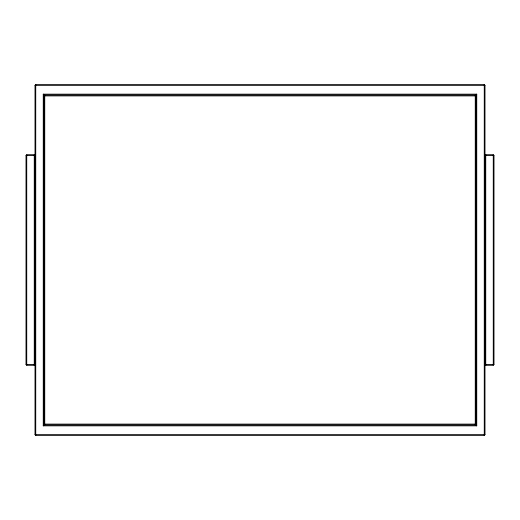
<?xml version="1.0" encoding="UTF-8"?>
<svg xmlns="http://www.w3.org/2000/svg" width="520" height="520" viewBox="0 0 520 520"><rect width="100%" height="100%" fill="white"/><g stroke="black" fill="none" stroke-linecap="round" stroke-linejoin="round"><path stroke-width="0.78" d="M34.502 165.523L35.003 164.352M484.998 355.647L485.498 354.478M35.003 85.377L35.75 84.5L484.25 84.5L484.998 85.377L484.998 434.623L484.25 435.5L35.75 435.5L35.003 434.623L35.003 85.377L484.998 85.377M34.866 365.3L26.747 365.3L26 364.423L26 155.578L26.747 154.7L34.248 154.7L35.249 155.285M26 155.578L35.003 155.578L34.248 154.7L34.248 365.3L35.003 364.423L26 364.423M484.75 364.715L485.751 365.3L485.751 154.7L484.998 155.578L494 155.578L494 364.423L493.253 365.3L485.134 365.3M34.248 365.3L35.249 364.715M484.75 155.285L485.751 154.7M485.134 154.7L493.253 154.7L494 155.578M494 364.423L484.998 364.423L485.751 365.3M35.003 434.623L484.998 434.623M484.998 164.352L485.498 165.523M34.502 354.478L35.003 355.647M493.253 154.7L493.253 365.3M484.25 84.5L484.25 435.5M35.75 84.5L35.75 435.5M26.747 154.7L26.747 365.3M43.998 424.093L43.251 425.848L476.749 425.848L476.749 94.153L43.251 94.153L43.251 425.848L44.752 424.97L475.248 424.97L476.749 425.848L476.001 424.093L476.001 95.908L476.749 94.153L475.248 95.03L44.752 95.03L43.251 94.153L43.998 95.908L43.998 424.093L44.752 424.97L44.752 95.03L43.998 95.908L476.001 95.908L475.248 95.03L475.248 424.97L476.001 424.093L43.998 424.093"/></g></svg>
